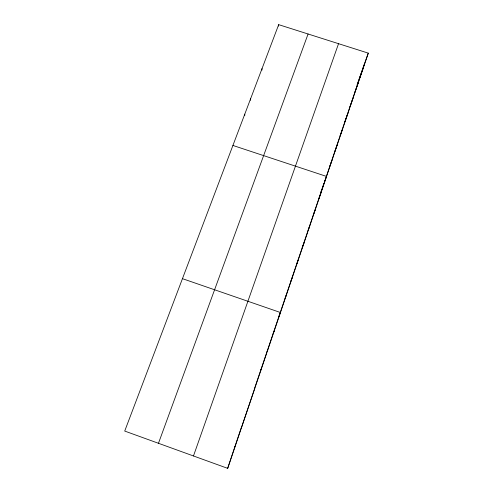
<?xml version="1.0" encoding="UTF-8"?>
<svg xmlns="http://www.w3.org/2000/svg" width="493" height="493" viewBox="0 0 493 493"><rect width="100%" height="100%" fill="white"/><g stroke="black" fill="none" stroke-linecap="round" stroke-linejoin="round"><path stroke-width="0.74" d="M241.422 427.764L254.789 388.293M244.756 115.584L244.774 114.154M250.549 100.282L250.592 98.785M261.937 70.105L262.029 68.601M278.539 26.092L278.681 24.65L368.283 53.139L227.68 468.35L124.717 431.067L278.681 24.65M234.6 447.915L234.828 446.683M227.68 468.35L241.188 427.918M254.61 388.268L266.725 352.501M296.311 265.148L266.966 351.792L267.791 349.888M307.737 231.414L296.552 264.445L298.283 259.854M324.258 182.638L329.318 167.706M339.726 136.98L329.552 167.004L331.98 160.348M349.648 107.671L339.967 136.259L342.666 128.79M364.703 63.227L349.888 106.963L353.093 97.984M193.478 455.963L338.543 43.68M357.117 84.605L359.298 78.461M359.539 77.777L361.813 71.368M362.065 70.659L368.283 53.139M359.822 77.641L363.279 67.911M354.886 92.216L358.22 82.861M344.835 121.882L347.91 113.298M334.55 152.251L337.354 144.474M320.653 192.603L321.917 189.127M322.169 188.431L324.018 183.347L307.977 230.706L309.795 225.856M324.271 182.656L326.532 176.426L232.918 145.447M158.469 443.287L308.082 33.999M318.657 199.178L321.023 192.695M313.234 215.194L315.446 209.174M302.178 247.831L304.076 242.747M290.852 281.269L292.417 277.183M285.083 298.302L286.47 294.734M278.354 317.782L280.449 312.513L182.453 278.668M273.147 333.551L274.163 331.074M260.711 370.268L261.339 368.961"/></g></svg>
